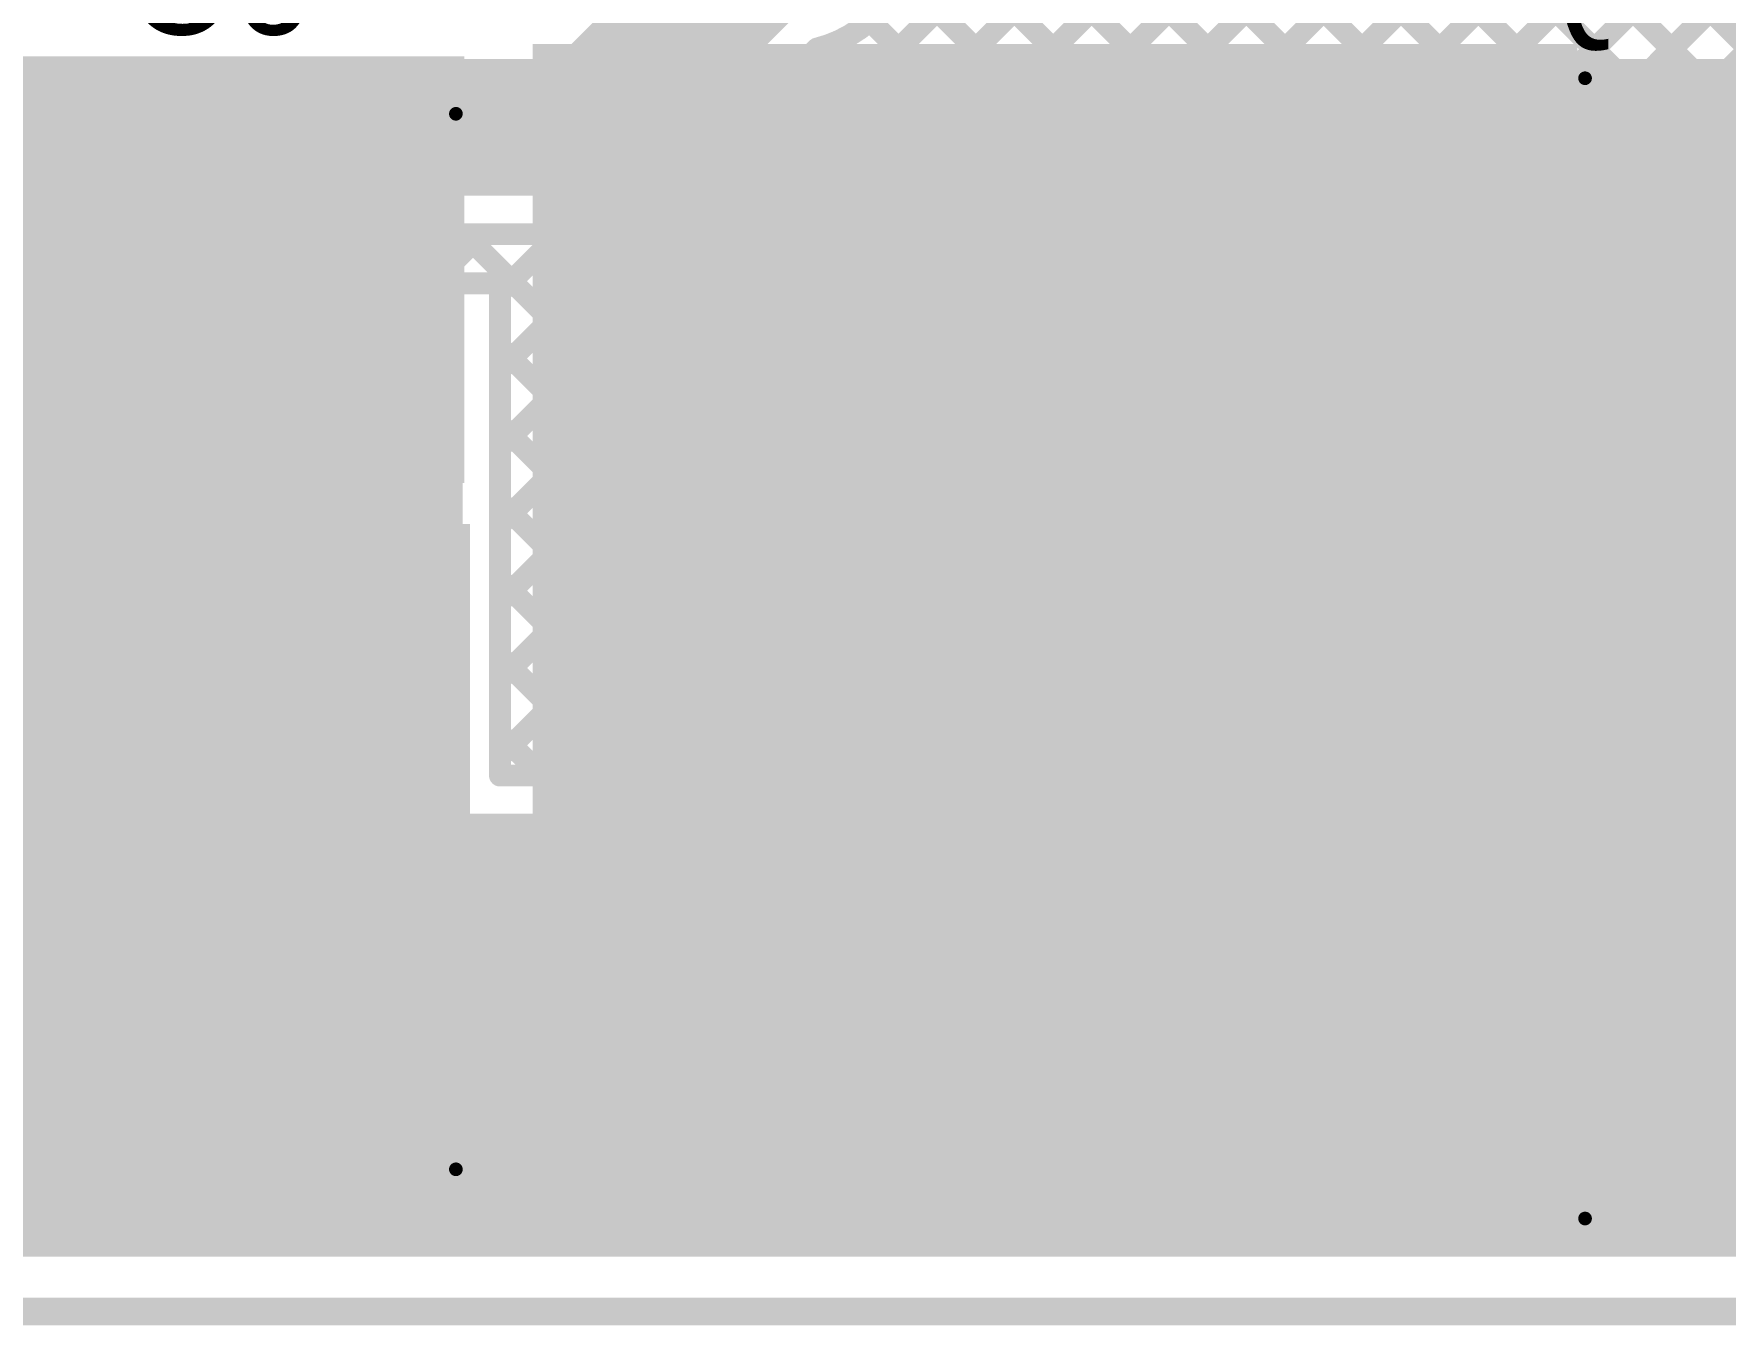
# Model space of a CAD drawing. Header units: millimetres. Extents: x 0.84 to 4.46, y 0.99 to 2.92.
# Drawn here: x 2.64 to 3.258, y 0.99 to 1.462 of the extents above; entities that cross this region are included whole.
import ezdxf

# ---------------------------------------------------------------- set-up
doc = ezdxf.new("R2010")
doc.units = ezdxf.units.MM
doc.header["$MEASUREMENT"] = 0
for name, color, linetype in [('BottomLayer', 5, 'Continuous'), ('Mechanical2', 216, 'Continuous'), ('MultiLayer', 9, 'Continuous'), ('TopLayer', 1, 'Continuous'), ('TopOverlay', 2, 'Continuous'), ('TopPaste', 8, 'Continuous'), ('TopSolder', 216, 'Continuous'), ('ViaHoleLayer', 16, 'Continuous')]:
    doc.layers.add(name, color=color, linetype=linetype)

# ---------------------------------------------------------------- blocks, each defined once
blk = doc.blocks.new('IPB120P04P4L03ATMA2_50')
at = {"layer": 'TopLayer'}
for points in [[(-0.21457, -0.00689), (0.21457, -0.00689), (-0.21457, 0.36713), (0.21457, 0.36713)], [(-0.12657, -0.08957), (-0.12657, -0.27067), (-0.07343, -0.08957), (-0.07343, -0.27067)], [(0.07343, -0.08957), (0.07343, -0.27067), (0.12657, -0.08957), (0.12657, -0.27067)]]:
    blk.add_solid(points, dxfattribs=at)
at = {"layer": 'TopOverlay', "const_width": 0.005}
for points in [[(0.211, 0.374), (-0.206, 0.374)], [(0.193, -0.039), (-0.193, -0.039)]]:
    blk.add_lwpolyline(points, dxfattribs=at)
at = {"layer": 'TopOverlay'}
for points, const_width in [([(-0.20725, 0.374, 1), (-0.20475, 0.374, 1)], 0.0025), ([(0.20975, 0.374, 1), (0.21225, 0.374, 1)], 0.0025), ([(-0.19425, -0.039, 1), (-0.19175, -0.039, 1)], 0.0025), ([(0.19175, -0.039, 1), (0.19425, -0.039, 1)], 0.0025), ([(-0.139, -0.1759, 1), (-0.157, -0.1759, 1)], 0.01969), ([(-0.16192, -0.1759, 1), (-0.15208, -0.1759, 1)], 0.00984), ([(-0.14392, -0.1759, 1), (-0.13408, -0.1759, 1)], 0.00984)]:
    blk.add_lwpolyline(points, format="xyb", close=True, dxfattribs=dict(at, const_width=const_width))
at = {"layer": 'TopPaste'}
for points in [[(-0.21457, -0.00689), (0.21457, -0.00689), (-0.21457, 0.36713), (0.21457, 0.36713)], [(-0.12657, -0.08957), (-0.12657, -0.27067), (-0.07343, -0.08957), (-0.07343, -0.27067)], [(0.07343, -0.08957), (0.07343, -0.27067), (0.12657, -0.08957), (0.12657, -0.27067)]]:
    blk.add_solid(points, dxfattribs=at)
at = {"layer": 'TopSolder'}
for points in [[(-0.21857, -0.01089), (0.21857, -0.01089), (-0.21857, 0.37113), (0.21857, 0.37113)], [(-0.13057, -0.08557), (-0.13057, -0.27467), (-0.06943, -0.08557), (-0.06943, -0.27467)], [(0.06943, -0.08557), (0.06943, -0.27467), (0.13057, -0.08557), (0.13057, -0.27467)]]:
    blk.add_solid(points, dxfattribs=at)

msp = doc.modelspace()

# ---------------------------------------------------------------- linework, layer by layer
at = {"layer": 'BottomLayer'}
for points, const_width in [([(2.81, 1.19779), (3.35421, 1.742)], 0.008), ([(2.83149, 1.191), (3.38249, 1.742)], 0.008), ([(2.85977, 1.191), (3.41077, 1.742)], 0.008), ([(2.88806, 1.191), (3.43906, 1.742)], 0.008), ([(2.91634, 1.191), (3.46734, 1.742)], 0.008), ([(2.94463, 1.191), (3.473, 1.71937)], 0.008), ([(2.81, 1.22608), (3.2798, 1.69588)], 0.008), ([(2.81, 1.28265), (3.22323, 1.69588)], 0.008), ([(2.81, 1.31093), (3.19494, 1.69588)], 0.008), ([(2.81, 1.25436), (3.25151, 1.69588)], 0.008), ([(2.97103, 1.69588), (3.473, 1.19391)], 0.008), ([(2.97291, 1.191), (3.473, 1.69109)], 0.008), ([(2.99932, 1.69588), (3.473, 1.22219)], 0.008), ([(3.0276, 1.69588), (3.473, 1.25048)], 0.008), ([(2.948, 1.69062), (3.44762, 1.191)], 0.008), ([(2.948, 1.66234), (3.41934, 1.191)], 0.008), ([(3.0012, 1.191), (3.473, 1.6628)], 0.008), ([(2.948, 1.63405), (3.39105, 1.191)], 0.008), ([(3.02948, 1.191), (3.473, 1.63452)], 0.008), ([(2.948, 1.60577), (3.36277, 1.191)], 0.008), ([(3.05776, 1.191), (3.473, 1.60624)], 0.008), ([(2.9082, 1.589), (3.3062, 1.191)], 0.008), ([(2.93649, 1.589), (3.33449, 1.191)], 0.008), ([(3.08605, 1.191), (3.473, 1.57795)], 0.008), ([(3.11433, 1.191), (3.473, 1.54967)], 0.008), ([(2.841, 1.428), (2.915, 1.502)], 0.05), ([(2.842, 1.428), (2.915, 1.501)], 0.05), ([(3.14262, 1.191), (3.473, 1.52138)], 0.008), ([(2.95976, 1.50916), (3.27792, 1.191)], 0.008), ([(3.1709, 1.191), (3.473, 1.4931)], 0.008), ([(2.95704, 1.4836), (3.24963, 1.191)], 0.008), ([(2.94529, 1.46706), (3.22135, 1.191)], 0.008), ([(3.19919, 1.191), (3.473, 1.46481)], 0.008), ([(2.81, 1.33922), (2.92826, 1.45748)], 0.008), ([(2.86958, 1.40042), (2.92601, 1.45686)], 0.008), ([(2.92696, 1.4571), (3.19306, 1.191)], 0.008), ([(2.412, 1.428), (2.841, 1.428)], 0.05), ([(2.841, 1.428), (2.842, 1.428)], 0.05), ([(2.91247, 1.44331), (3.16478, 1.191)], 0.008), ([(3.22747, 1.191), (3.473, 1.43653)], 0.008), ([(2.89833, 1.42917), (3.1365, 1.191)], 0.008), ([(2.88418, 1.41503), (3.10821, 1.191)], 0.008), ([(3.25575, 1.191), (3.473, 1.40825)], 0.008), ([(2.87004, 1.40089), (3.07993, 1.191)], 0.008), ([(2.43543, 1.389), (2.841, 1.389)], 0.008), ([(2.62737, 1.389), (2.64537, 1.371)], 0.008), ([(2.64379, 1.371), (2.66179, 1.389)], 0.008), ([(2.65565, 1.389), (2.67365, 1.371)], 0.008), ([(2.67208, 1.371), (2.69008, 1.389)], 0.008), ([(2.68394, 1.389), (2.70194, 1.371)], 0.008), ([(2.70036, 1.371), (2.71836, 1.389)], 0.008), ([(2.71222, 1.389), (2.73022, 1.371)], 0.008), ([(2.72865, 1.371), (2.74665, 1.389)], 0.008), ([(2.74051, 1.389), (2.75851, 1.371)], 0.008), ([(2.75693, 1.371), (2.77493, 1.389)], 0.008), ([(2.76879, 1.389), (2.78679, 1.371)], 0.008), ([(2.78521, 1.371), (2.80321, 1.389)], 0.008), ([(2.79707, 1.389), (2.99507, 1.191)], 0.008), ([(2.81, 1.3675), (2.8315, 1.389)], 0.008), ([(2.82536, 1.389), (3.02336, 1.191)], 0.008), ([(2.85227, 1.39038), (3.05164, 1.191)], 0.008), ([(2.295, 1.371), (2.81, 1.371)], 0.008), ([(2.81, 1.191), (2.81, 1.371)], 0.008), ([(2.81, 1.34779), (2.96679, 1.191)], 0.008), ([(2.81, 1.31951), (2.93851, 1.191)], 0.008), ([(2.81, 1.29122), (2.91022, 1.191)], 0.008), ([(2.81, 1.26294), (2.88194, 1.191)], 0.008), ([(2.81, 1.23465), (2.85365, 1.191)], 0.008), ([(2.81, 1.20637), (2.82537, 1.191)], 0.008), ([(2.81, 1.191), (3.473, 1.191)], 0.008)]:
    msp.add_lwpolyline(points, dxfattribs=dict(at, const_width=const_width))
at = {"layer": 'BottomLayer', "const_width": 0.008}
for points in [[(2.9605, 1.501, -0.3443), (2.92601, 1.45686)], [(2.86958, 1.40042, -0.198912), (2.842, 1.389)], [(2.86958, 1.40042, -0.198912), (2.842, 1.389)]]:
    msp.add_lwpolyline(points, format="xyb", dxfattribs=at)
at = {"layer": 'BottomLayer'}
for points, const_width in [([(2.92401, 1.45686, 1), (2.92801, 1.45686, 1)], 0.004), ([(2.92401, 1.45686, 1), (2.92801, 1.45686, 1)], 0.004), ([(2.92496, 1.4571, 1), (2.92896, 1.4571, 1)], 0.004), ([(2.92626, 1.45748, 1), (2.93026, 1.45748, 1)], 0.004), ([(2.8285, 1.428, 1), (2.8535, 1.428, 1)], 0.025), ([(2.8285, 1.428, 1), (2.8535, 1.428, 1)], 0.025), ([(2.8285, 1.428, 1), (2.8535, 1.428, 1)], 0.025), ([(2.8295, 1.428, 1), (2.8545, 1.428, 1)], 0.025), ([(2.8295, 1.428, 1), (2.8545, 1.428, 1)], 0.025), ([(2.91047, 1.44331, 1), (2.91447, 1.44331, 1)], 0.004), ([(2.89633, 1.42917, 1), (2.90033, 1.42917, 1)], 0.004), ([(2.88218, 1.41503, 1), (2.88618, 1.41503, 1)], 0.004), ([(2.86758, 1.40042, 1), (2.87158, 1.40042, 1)], 0.004), ([(2.86758, 1.40042, 1), (2.87158, 1.40042, 1)], 0.004), ([(2.86758, 1.40042, 1), (2.87158, 1.40042, 1)], 0.004), ([(2.86804, 1.40089, 1), (2.87204, 1.40089, 1)], 0.004), ([(2.65365, 1.389, 1), (2.65765, 1.389, 1)], 0.004), ([(2.65979, 1.389, 1), (2.66379, 1.389, 1)], 0.004), ([(2.68194, 1.389, 1), (2.68594, 1.389, 1)], 0.004), ([(2.68808, 1.389, 1), (2.69208, 1.389, 1)], 0.004), ([(2.71022, 1.389, 1), (2.71422, 1.389, 1)], 0.004), ([(2.71636, 1.389, 1), (2.72036, 1.389, 1)], 0.004), ([(2.73851, 1.389, 1), (2.74251, 1.389, 1)], 0.004), ([(2.74465, 1.389, 1), (2.74865, 1.389, 1)], 0.004), ([(2.76679, 1.389, 1), (2.77079, 1.389, 1)], 0.004), ([(2.77293, 1.389, 1), (2.77693, 1.389, 1)], 0.004), ([(2.79507, 1.389, 1), (2.79907, 1.389, 1)], 0.004), ([(2.80122, 1.389, 1), (2.80522, 1.389, 1)], 0.004), ([(2.82336, 1.389, 1), (2.82736, 1.389, 1)], 0.004), ([(2.8295, 1.389, 1), (2.8335, 1.389, 1)], 0.004), ([(2.839, 1.389, 1), (2.843, 1.389, 1)], 0.004), ([(2.84, 1.389, 1), (2.844, 1.389, 1)], 0.004), ([(2.84, 1.389, 1), (2.844, 1.389, 1)], 0.004), ([(2.85027, 1.39038, 1), (2.85427, 1.39038, 1)], 0.004), ([(2.64179, 1.371, 1), (2.64579, 1.371, 1)], 0.004), ([(2.64337, 1.371, 1), (2.64737, 1.371, 1)], 0.004), ([(2.67008, 1.371, 1), (2.67408, 1.371, 1)], 0.004), ([(2.67165, 1.371, 1), (2.67565, 1.371, 1)], 0.004), ([(2.69836, 1.371, 1), (2.70236, 1.371, 1)], 0.004), ([(2.69994, 1.371, 1), (2.70394, 1.371, 1)], 0.004), ([(2.72665, 1.371, 1), (2.73065, 1.371, 1)], 0.004), ([(2.72822, 1.371, 1), (2.73222, 1.371, 1)], 0.004), ([(2.75493, 1.371, 1), (2.75893, 1.371, 1)], 0.004), ([(2.75651, 1.371, 1), (2.76051, 1.371, 1)], 0.004), ([(2.78322, 1.371, 1), (2.78722, 1.371, 1)], 0.004), ([(2.78479, 1.371, 1), (2.78879, 1.371, 1)], 0.004), ([(2.808, 1.371, 1), (2.812, 1.371, 1)], 0.004), ([(2.808, 1.371, 1), (2.812, 1.371, 1)], 0.004), ([(2.808, 1.3675, 1), (2.812, 1.3675, 1)], 0.004), ([(2.808, 1.34779, 1), (2.812, 1.34779, 1)], 0.004), ([(2.808, 1.33922, 1), (2.812, 1.33922, 1)], 0.004), ([(2.808, 1.31951, 1), (2.812, 1.31951, 1)], 0.004), ([(2.808, 1.31093, 1), (2.812, 1.31093, 1)], 0.004), ([(2.808, 1.29122, 1), (2.812, 1.29122, 1)], 0.004), ([(2.808, 1.28265, 1), (2.812, 1.28265, 1)], 0.004), ([(2.65225, 1.231, 1), (2.68375, 1.231, 1)], 0.0315), ([(2.808, 1.26294, 1), (2.812, 1.26294, 1)], 0.004), ([(2.808, 1.25436, 1), (2.812, 1.25436, 1)], 0.004), ([(2.808, 1.23465, 1), (2.812, 1.23465, 1)], 0.004), ([(2.808, 1.22608, 1), (2.812, 1.22608, 1)], 0.004), ([(2.808, 1.20637, 1), (2.812, 1.20637, 1)], 0.004), ([(2.808, 1.19779, 1), (2.812, 1.19779, 1)], 0.004), ([(2.808, 1.191, 1), (2.812, 1.191, 1)], 0.004), ([(2.808, 1.191, 1), (2.812, 1.191, 1)], 0.004), ([(2.82337, 1.191, 1), (2.82737, 1.191, 1)], 0.004), ([(2.82949, 1.191, 1), (2.83349, 1.191, 1)], 0.004), ([(2.85165, 1.191, 1), (2.85565, 1.191, 1)], 0.004), ([(2.85777, 1.191, 1), (2.86177, 1.191, 1)], 0.004), ([(2.87994, 1.191, 1), (2.88394, 1.191, 1)], 0.004), ([(2.88606, 1.191, 1), (2.89006, 1.191, 1)], 0.004), ([(2.90822, 1.191, 1), (2.91222, 1.191, 1)], 0.004), ([(2.91434, 1.191, 1), (2.91834, 1.191, 1)], 0.004), ([(2.93651, 1.191, 1), (2.94051, 1.191, 1)], 0.004), ([(2.94263, 1.191, 1), (2.94663, 1.191, 1)], 0.004), ([(2.96479, 1.191, 1), (2.96879, 1.191, 1)], 0.004), ([(2.97091, 1.191, 1), (2.97491, 1.191, 1)], 0.004), ([(2.99307, 1.191, 1), (2.99707, 1.191, 1)], 0.004), ([(2.9992, 1.191, 1), (3.0032, 1.191, 1)], 0.004), ([(3.02136, 1.191, 1), (3.02536, 1.191, 1)], 0.004), ([(3.02748, 1.191, 1), (3.03148, 1.191, 1)], 0.004), ([(3.04964, 1.191, 1), (3.05364, 1.191, 1)], 0.004), ([(3.05576, 1.191, 1), (3.05976, 1.191, 1)], 0.004), ([(3.07793, 1.191, 1), (3.08193, 1.191, 1)], 0.004), ([(3.08405, 1.191, 1), (3.08805, 1.191, 1)], 0.004), ([(3.10621, 1.191, 1), (3.11021, 1.191, 1)], 0.004), ([(3.11233, 1.191, 1), (3.11633, 1.191, 1)], 0.004), ([(3.1345, 1.191, 1), (3.1385, 1.191, 1)], 0.004), ([(3.14062, 1.191, 1), (3.14462, 1.191, 1)], 0.004), ([(3.16278, 1.191, 1), (3.16678, 1.191, 1)], 0.004), ([(3.1689, 1.191, 1), (3.1729, 1.191, 1)], 0.004), ([(3.19106, 1.191, 1), (3.19506, 1.191, 1)], 0.004), ([(3.19719, 1.191, 1), (3.20119, 1.191, 1)], 0.004), ([(3.21935, 1.191, 1), (3.22335, 1.191, 1)], 0.004), ([(3.22547, 1.191, 1), (3.22947, 1.191, 1)], 0.004), ([(3.24763, 1.191, 1), (3.25163, 1.191, 1)], 0.004), ([(3.25375, 1.191, 1), (3.25775, 1.191, 1)], 0.004)]:
    msp.add_lwpolyline(points, format="xyb", close=True, dxfattribs=dict(at, const_width=const_width))
for points in [[(2.796, 1.196), (2.796, 1.357), (1.484, 1.196), (1.484, 1.357)], [(1.257, 1.015), (4.222, 1.015), (1.257, 1.177), (4.222, 1.177)]]:
    msp.add_solid(points, dxfattribs=at)
at = {"layer": 'Mechanical2', "const_width": 0.01}
msp.add_lwpolyline([(1, 0.995), (4.45, 0.995)], dxfattribs=at)
at = {"layer": 'MultiLayer', "const_width": 0.0315}
msp.add_lwpolyline([(2.65225, 1.231, 1), (2.68375, 1.231, 1)], format="xyb", close=True, dxfattribs=at)
at = {"layer": 'TopLayer', "const_width": 0.0315}
msp.add_lwpolyline([(2.65225, 1.231, 1), (2.68375, 1.231, 1)], format="xyb", close=True, dxfattribs=at)
at = {"layer": 'TopLayer'}
for points in [[(2.458, 1.298), (2.797, 1.298), (2.458, 1.454), (2.797, 1.454)], [(2.822, 1.017), (4.033, 1.017), (2.822, 1.453), (4.033, 1.453)], [(2.458, 1.017), (2.799, 1.017), (2.458, 1.283), (2.799, 1.283)]]:
    msp.add_solid(points, dxfattribs=at)
at = {"layer": 'ViaHoleLayer', "const_width": 0.01575}
msp.add_lwpolyline([(2.66013, 1.231, 1), (2.67587, 1.231, 1)], format="xyb", close=True, dxfattribs=at)

# ---------------------------------------------------------------- block references
at = {"rotation": 270}
msp.add_blockref('IPB120P04P4L03ATMA2_50', (2.83288, 1.24), dxfattribs=at)

# ---------------------------------------------------------------- texts
at = {"layer": 'TopOverlay'}
for s, p in [('Q1', (3.181, 1.467)), ('C6', (2.673, 1.462))]:
    msp.add_text(s, height=0.04, dxfattribs=at).set_placement(p)

doc.saveas('drawing.dxf')
